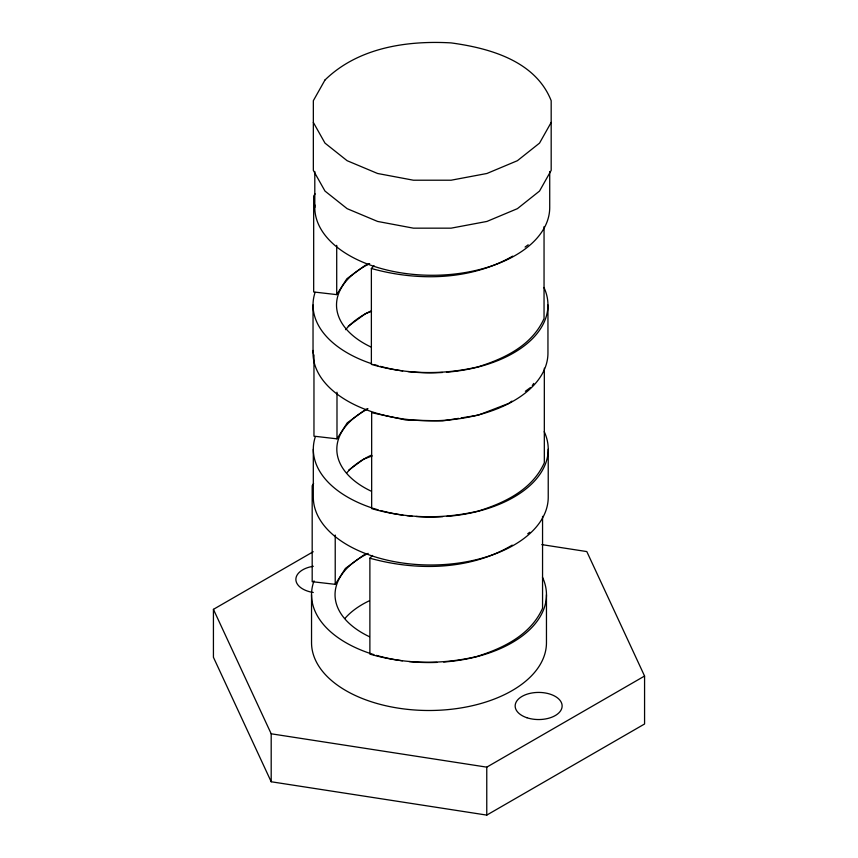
<?xml version="1.0" encoding="UTF-8"?>
<svg xmlns="http://www.w3.org/2000/svg" width="858" height="858" viewBox="0 0 858 858"><rect width="100%" height="100%" fill="white"/><g stroke="black" fill="none" stroke-linecap="round" stroke-linejoin="round"><path stroke-width="1.29" d="M551.179 122.426L539.532 143.114L517.395 160.703L486.915 173.488L451.094 180.212L413.427 180.212L377.595 173.488L347.125 160.703L324.989 143.114L313.342 122.426M315.09 193.844L313.674 196.064L313.674 291.967L336.711 294.626L346.911 278.7L365.133 265.379L368.801 263.974M313.964 354.922L313.964 436.175L336.99 438.835L347.2 422.908L365.411 409.588L367.868 408.644M313.599 483.569L312.183 485.778L312.183 581.681L335.221 584.341L345.42 568.425L363.642 555.105L367.31 553.689M532.282 385.639L533.697 383.429M544.047 226.63L544.047 318.543C532.11 345.345 504.536 358.633 477.938 366.87C442.792 375.107 406.081 374.474 371.375 364.393L371.375 268.49L374.024 265.755M542.556 516.344L542.556 608.258C530.619 635.059 503.045 648.348 476.458 656.585C441.302 664.821 404.59 664.189 369.884 654.107L369.884 558.204L372.544 555.469M348.262 326.222L365.411 313.685L371.535 311.325M512.655 256.156C470.302 280.469 417.674 281.413 371.375 268.49M525.085 247.072L528.185 244.809M348.638 470.163L363.642 459.191L372.211 455.898M511.904 401.126L508.805 403.389L478.228 415.165L461.196 417.932M525.364 391.28L530.544 387.494M512.205 545.12C469.894 570.356 416.505 571.128 369.884 558.204M527.734 533.762L529.804 532.25M541.848 544.615L586.808 551.576L644.572 676.04L644.572 723.991L486.765 815.1L271.192 781.756L213.428 657.292L213.428 609.341L313.224 551.726M213.428 609.341L271.192 733.794L486.765 767.149L644.572 676.04M458.569 418.35L442.846 420.903L406.124 420.055L371.664 412.698L371.664 508.601C406.36 518.672 443.082 519.304 478.228 511.068C504.815 502.842 532.389 489.553 544.326 462.752L544.326 368.179M549.721 171.493L549.721 207.464A117.46 67.814 0 0 1 430.083 275.268A117.46 67.814 0 0 1 314.875 204.944M548.23 449.227L548.23 497.179A117.46 67.814 0 0 1 430.77 564.993A117.46 67.814 0 0 1 313.309 497.179L313.309 449.227M547.951 305.019L547.951 352.97A117.46 67.814 0 0 1 428.303 420.774A117.46 67.814 0 0 1 313.106 350.45M546.46 594.733L546.46 642.685A117.46 67.814 0 0 1 429 710.499A117.46 67.814 0 0 1 311.54 642.685L311.54 594.733M486.765 767.149L486.765 815.1M336.99 392.213L336.99 438.835M336.711 245.334L336.711 294.626M335.221 535.06L335.221 584.341M314.8 171.493L314.8 207.464M313.031 305.019L313.031 352.97M271.192 733.794L271.192 781.756M344.948 618.436A93.972 54.258 0 0 1 369.369 600.761M542.46 577.177A117.46 67.814 0 0 1 443.661 662.022M436.979 662.397A117.46 67.814 0 0 1 409.019 661.561M402.466 660.799A117.46 67.814 0 0 1 376.394 655.373M373.906 654.633A117.46 67.814 0 0 1 314.017 580.866M369.369 636.668A93.972 54.258 0 0 1 368.189 553.378M346.718 472.919A93.972 54.258 0 0 1 371.149 455.244M544.229 431.671A117.46 67.814 0 0 1 446.771 516.409M442.76 516.688A117.46 67.814 0 0 1 416.109 516.505M412.119 516.184A117.46 67.814 0 0 1 406.842 515.615M402.938 515.111A117.46 67.814 0 0 1 380.684 510.564M378.164 509.856A117.46 67.814 0 0 1 373.241 508.354M372.04 507.957A117.46 67.814 0 0 1 315.369 436.604M371.149 491.151A93.972 54.258 0 0 1 367.642 409.041M345.602 329.697A93.972 54.258 0 0 1 370.86 311.036M543.951 287.462A117.46 67.814 0 0 1 446.482 372.2M442.481 372.479A117.46 67.814 0 0 1 407.872 371.568M402.659 370.903A117.46 67.814 0 0 1 380.394 366.355M377.885 365.647A117.46 67.814 0 0 1 374.174 364.532M371.761 363.749A117.46 67.814 0 0 1 315.079 292.396M370.86 346.954A93.972 54.258 0 0 1 369.68 263.653M313.288 592.492A23.488 13.567 0 0 1 295.871 579.386A23.488 13.567 0 0 1 313.288 566.291M324.989 79.998L313.342 100.686L313.342 170.377L324.989 191.066L347.125 208.666L377.595 221.439L413.427 228.164L451.094 228.164L486.915 221.439L517.395 208.666L539.532 191.066L551.179 170.377L551.179 100.686C535.446 60.875 489.618 48.123 451.094 42.9C406.703 40.347 358.011 47.705 324.989 79.998M526.887 717.728A23.488 13.567 0 0 0 562.129 705.984A23.488 13.567 0 0 0 526.887 694.24A23.488 13.567 0 0 0 526.887 717.728"/></g></svg>
